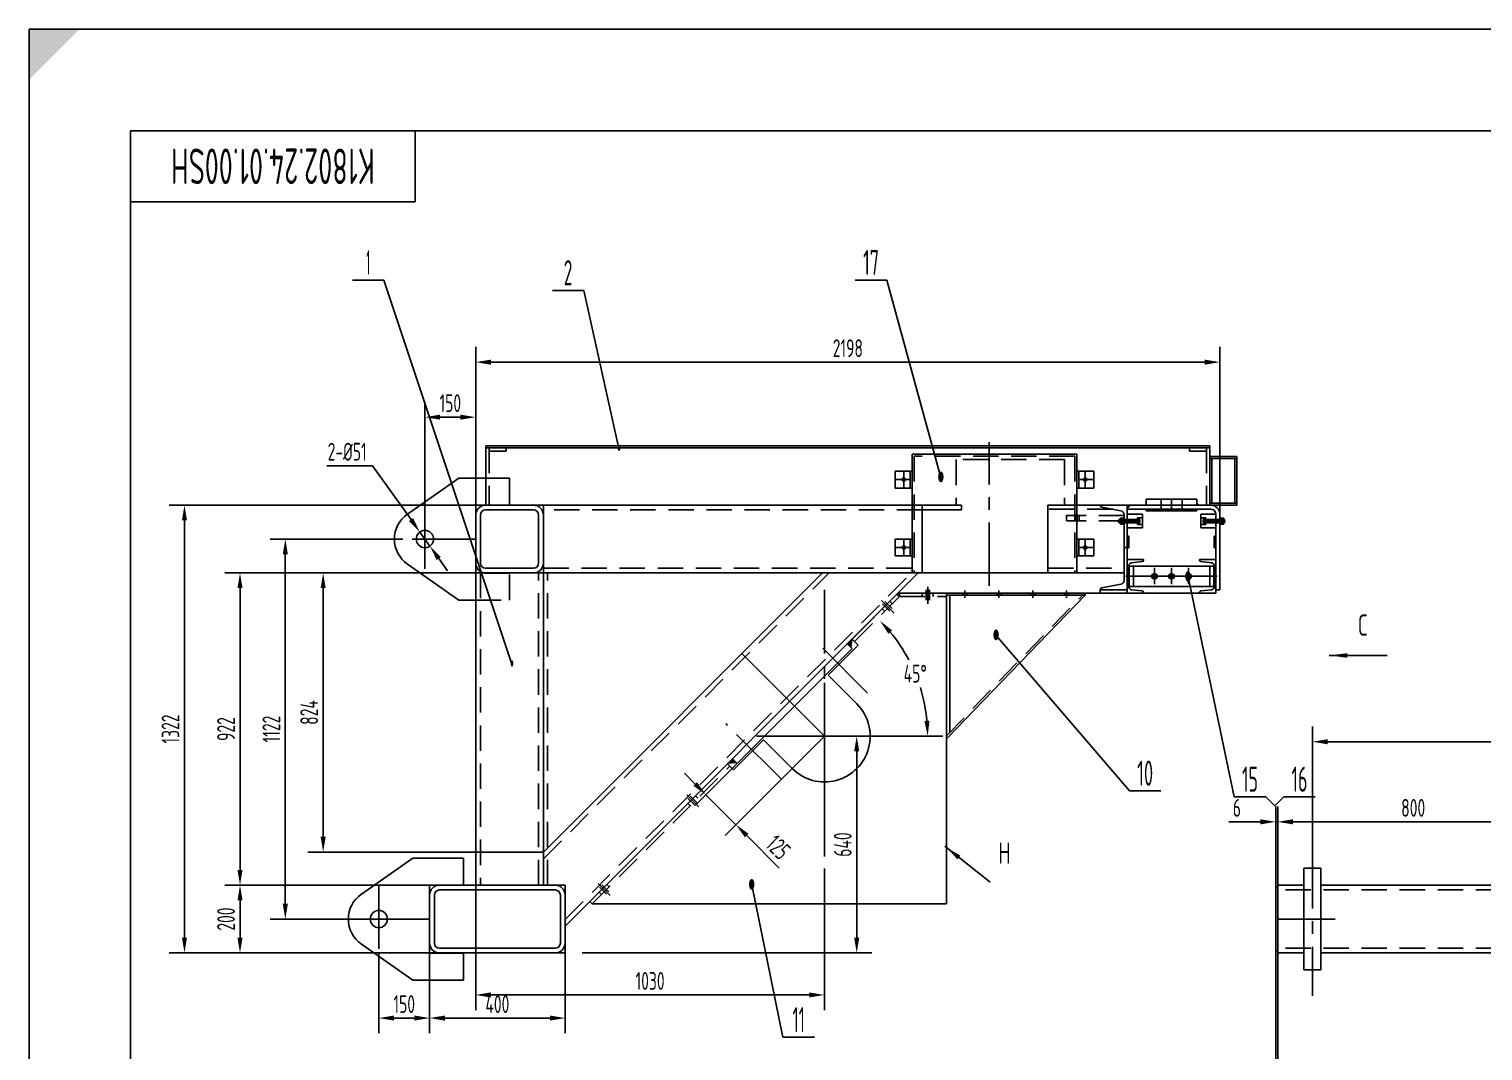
# Model space of a CAD drawing. Header units: millimetres. Extents: x 0 to 12615, y 0 to 8910.
# Drawn here: x 0 to 4293, y 5893 to 8910 of the extents above; entities that cross this region are included whole.
import ezdxf
from ezdxf.enums import TextEntityAlignment as Align

# ---------------------------------------------------------------- set-up
doc = ezdxf.new("R2010")
doc.units = ezdxf.units.MM
doc.header["$LTSCALE"] = 150
doc.linetypes.add('F', pattern=[0.75, 0.5, -0.25])
doc.linetypes.add('G', pattern=[2, 1.25, -0.25, 0.25, -0.25])
for name, color, linetype in [('01', 7, 'Continuous'), ('02', 1, 'Continuous'), ('04', 2, 'F'), ('05', 4, 'G'), ('08', 1, 'Continuous'), ('10', 1, 'Continuous'), ('11', 3, 'Continuous')]:
    doc.layers.add(name, color=color, linetype=linetype)
doc.styles.get("Standard").update_dxf_attribs({"font": 'isocp', "width": 0.707, "bigfont": 'intecad.shx'})
doc.dimstyles.new('INTE', dxfattribs={"dimscale": 15, "dimtxt": 3.5, "dimasz": 3, "dimexe": 3, "dimexo": 0, "dimgap": 1, "dimtad": 1, "dimdsep": 46, "dimtxsty": 'Standard', "dimcen": 0, "dimclrd": 1, "dimclre": 1, "dimclrt": 3, "dimaunit": 1, "dimadec": 0, "dimazin": 0, "dimtfac": 1, "dimtmove": 0, "dimatfit": 0, "dimfxl": 1, "dimarcsym": 0})
doc.dimstyles.new('INTE$2', dxfattribs={"dimscale": 15, "dimtxt": 3.5, "dimasz": 3, "dimexe": 3, "dimexo": 0, "dimgap": 1, "dimtad": 1, "dimtih": 1, "dimtoh": 1, "dimdsep": 46, "dimtxsty": 'Standard', "dimcen": 0, "dimclrd": 1, "dimclre": 1, "dimclrt": 3, "dimaunit": 1, "dimadec": 0, "dimazin": 0, "dimtfac": 1, "dimtmove": 0, "dimatfit": 0, "dimfxl": 1, "dimarcsym": 0})
doc.dimstyles.new('inte_cir_cir10', dxfattribs={"dimscale": 15, "dimtxt": 3.5, "dimasz": 3, "dimexe": 3, "dimexo": 0, "dimgap": 1, "dimtad": 1, "dimtoh": 1, "dimdsep": 46, "dimtxsty": 'Standard', "dimcen": 0, "dimclrd": 1, "dimclre": 1, "dimclrt": 3, "dimaunit": 1, "dimadec": 0, "dimazin": 0, "dimtfac": 1, "dimtmove": 0, "dimatfit": 0, "dimfxl": 1, "dimarcsym": 0})

# ---------------------------------------------------------------- blocks, each defined once
blk = doc.blocks.new('槽钢')
at = {"layer": '01', "color": 7, "linetype": 'Continuous'}
for p, q in [((0, 50), (0, -50)), ((0, 50), (48, 50)), ((0, 50), (48, 50)), ((48, 47.5), (48, 50)), ((5.3, 31.6), (5.3, -31.6)), ((0, -50), (48, -50)), ((48, -47.5), (48, -50))]:
    blk.add_line(p, q, dxfattribs=at)
at = {"layer": '01'}
for p, q in [((12.9, 40.1), (44.2, 43.3)), ((12.9, -40.1), (44.2, -43.3))]:
    blk.add_line(p, q, dxfattribs=at)
for centre, radius, start, end in [((43.8, 47.5), 4.2, 275.9762, 0), ((13.8, 31.6), 8.5, 95.9762, 180), ((13.8, -31.6), 8.5, 180, 264.0238), ((43.8, -47.5), 4.2, 0, 84.0238)]:
    blk.add_arc(centre, radius, start, end, dxfattribs=at)
at = {"layer": '05', "color": 4, "linetype": 'G'}
blk.add_line((-4, 0), (11.4, 0), dxfattribs=at)
blk = doc.blocks.new('*U85')
at = {"layer": '01'}
for p, q in [((0, 125), (80, 125)), ((0, 0), (0, 125)), ((9, 0), (9, 96.7)), ((18.8, 108.5), (75.1, 119.1)), ((0, 0), (0, -125)), ((9, 0), (9, -96.7)), ((0, -125), (80, -125)), ((18.8, -108.5), (75.1, -119.1))]:
    blk.add_line(p, q, dxfattribs=at)
for centre, radius, start, end in [((21, 96.7), 12, 100.7056, 180), ((74, 125), 6, 280.7056, 0), ((21, -96.7), 12, 180, 259.2944), ((74, -125), 6, 360, 79.2944)]:
    blk.add_arc(centre, radius, start, end, dxfattribs=at)
at = {"layer": '05'}
blk.add_line((-2.1, 0), (10.6, 0), dxfattribs=at)
blk = doc.blocks.new('*D89')
at = {"layer": '08', "color": 1, "lineweight": -2}
blk.add_line((2585.5, 6822.9), (2698.7, 6822.9), dxfattribs=at)
for start, end in [(27.9325, 39.6384), (5.3616, 17.2737)]:
    blk.add_arc((2172.6, 6822.9), 481.1, start, end, dxfattribs=at)
at = {"layer": '08', "color": 1}
for points in [[(2537.5, 7124.7), (2548.6, 7134.8), (2512.8, 7163)], [(2659, 6868.2), (2644.1, 6867.5), (2653.7, 6822.9)]]:
    blk.add_solid(points, dxfattribs=at)
at = {"layer": 'Defpoints', "color": 0}
for p in [(2639.9, 7290.2), (2637.3, 6947.4), (2015.9, 6822.9), (2585.5, 6822.9), (1647, 6297.3)]:
    blk.add_point(p, dxfattribs=at)
at = {"layer": '08', "color": 3, "insert": (2617, 7007), "char_height": 52.5, "attachment_point": 5}
blk.add_mtext('45°', dxfattribs=at)
blk = doc.blocks.new('*D90')
at = {"layer": '08', "color": 1, "lineweight": -2}
for p, q in [((2395.1, 6822.4), (2489.1, 6822.4)), ((2444.1, 6227.4), (2444.1, 6777.4)), ((1632.9, 6182.4), (2489.1, 6182.4))]:
    blk.add_line(p, q, dxfattribs=at)
at = {"layer": '08', "color": 1}
for points in [[(2436.6, 6777.4), (2451.6, 6777.4), (2444.1, 6822.4)], [(2436.6, 6227.4), (2451.6, 6227.4), (2444.1, 6182.4)]]:
    blk.add_solid(points, dxfattribs=at)
at = {"layer": 'Defpoints', "color": 0}
for p in [(2395.1, 6822.4), (2444.1, 6822.4), (1632.9, 6182.4)]:
    blk.add_point(p, dxfattribs=at)
at = {"layer": '08', "color": 3, "insert": (2402.8, 6502.4), "char_height": 52.5, "attachment_point": 5, "rotation": 90}
blk.add_mtext('640', dxfattribs=at)
blk = doc.blocks.new('*D152')
at = {"layer": '08', "color": 1, "lineweight": -2}
for p, q in [((1182.9, 6211.4), (1182.9, 5945.1)), ((1582.9, 6211.4), (1582.9, 5945.1)), ((1227.9, 5990.1), (1537.9, 5990.1))]:
    blk.add_line(p, q, dxfattribs=at)
at = {"layer": '08', "color": 1}
for points in [[(1227.9, 5997.6), (1227.9, 5982.6), (1182.9, 5990.1)], [(1537.9, 5997.6), (1537.9, 5982.6), (1582.9, 5990.1)]]:
    blk.add_solid(points, dxfattribs=at)
at = {"layer": 'Defpoints', "color": 0}
for p in [(1182.9, 6211.4), (1582.9, 6211.4), (1582.9, 5990.1)]:
    blk.add_point(p, dxfattribs=at)
at = {"layer": '08', "color": 3, "insert": (1382.9, 6031.3), "char_height": 52.5, "attachment_point": 5}
blk.add_mtext('400', dxfattribs=at)
blk = doc.blocks.new('*D153')
at = {"layer": '08', "color": 1, "lineweight": -2}
for p, q in [((1284.6, 6382.4), (577.9, 6382.4)), ((622.9, 6227.4), (622.9, 6337.4)), ((1284.6, 6182.4), (577.9, 6182.4))]:
    blk.add_line(p, q, dxfattribs=at)
at = {"layer": '08', "color": 1}
for points in [[(615.4, 6337.4), (630.4, 6337.4), (622.9, 6382.4)], [(615.4, 6227.4), (630.4, 6227.4), (622.9, 6182.4)]]:
    blk.add_solid(points, dxfattribs=at)
at = {"layer": 'Defpoints', "color": 0}
for p in [(622.9, 6382.4), (1284.6, 6382.4), (1284.6, 6182.4)]:
    blk.add_point(p, dxfattribs=at)
at = {"layer": '08', "color": 3, "insert": (581.6, 6282.4), "char_height": 52.5, "attachment_point": 5, "rotation": 90}
blk.add_mtext('200', dxfattribs=at)
blk = doc.blocks.new('*D154')
at = {"layer": '08', "color": 1, "lineweight": -2}
for p, q in [((1475.2, 7304.4), (577.9, 7304.4)), ((622.9, 7259.4), (622.9, 6427.4)), ((1475.2, 6382.4), (577.9, 6382.4))]:
    blk.add_line(p, q, dxfattribs=at)
at = {"layer": '08', "color": 1}
for points in [[(615.4, 7259.4), (630.4, 7259.4), (622.9, 7304.4)], [(615.4, 6427.4), (630.4, 6427.4), (622.9, 6382.4)]]:
    blk.add_solid(points, dxfattribs=at)
at = {"layer": 'Defpoints', "color": 0}
for p in [(1475.2, 7304.4), (622.9, 6382.4), (1475.2, 6382.4)]:
    blk.add_point(p, dxfattribs=at)
at = {"layer": '08', "color": 3, "insert": (581.6, 6843.4), "char_height": 52.5, "attachment_point": 5, "rotation": 90}
blk.add_mtext('922', dxfattribs=at)
blk = doc.blocks.new('*D155')
at = {"layer": '08', "color": 1, "lineweight": -2}
for p, q in [((1359.3, 7504.4), (413.9, 7504.4)), ((458.9, 6227.4), (458.9, 7459.4)), ((1284.6, 6182.4), (413.9, 6182.4))]:
    blk.add_line(p, q, dxfattribs=at)
at = {"layer": '08', "color": 1}
for points in [[(451.4, 7459.4), (466.4, 7459.4), (458.9, 7504.4)], [(451.4, 6227.4), (466.4, 6227.4), (458.9, 6182.4)]]:
    blk.add_solid(points, dxfattribs=at)
at = {"layer": 'Defpoints', "color": 0}
for p in [(458.9, 7504.4), (1359.3, 7504.4), (1284.6, 6182.4)]:
    blk.add_point(p, dxfattribs=at)
at = {"layer": '08', "color": 3, "insert": (417.6, 6843.4), "char_height": 52.5, "attachment_point": 5, "rotation": 90}
blk.add_mtext('1322', dxfattribs=at)
blk = doc.blocks.new('*D156')
at = {"layer": '08', "color": 1, "lineweight": -2}
for p, q in [((1318.9, 7444.8), (1318.9, 7971.6)), ((3516.9, 7444.8), (3516.9, 7971.6)), ((1363.9, 7926.6), (3471.9, 7926.6))]:
    blk.add_line(p, q, dxfattribs=at)
at = {"layer": '08', "color": 1}
for points in [[(1363.9, 7934.1), (1363.9, 7919.1), (1318.9, 7926.6)], [(3471.9, 7934.1), (3471.9, 7919.1), (3516.9, 7926.6)]]:
    blk.add_solid(points, dxfattribs=at)
at = {"layer": 'Defpoints', "color": 0}
for p in [(3516.9, 7926.6), (1318.9, 7444.8), (3516.9, 7444.8)]:
    blk.add_point(p, dxfattribs=at)
at = {"layer": '08', "color": 3, "insert": (2417.9, 7967.8), "char_height": 52.5, "attachment_point": 5}
blk.add_mtext('2198', dxfattribs=at)
blk = doc.blocks.new('*D168')
at = {"layer": '08', "color": 1, "lineweight": -2}
for p, q in [((3687.5, 6382.4), (3687.5, 6614.5)), ((4487.5, 6382.4), (4487.5, 6614.5)), ((4442.5, 6569.5), (3732.5, 6569.5))]:
    blk.add_line(p, q, dxfattribs=at)
at = {"layer": '08', "color": 1}
for points in [[(3732.5, 6577), (3732.5, 6562), (3687.5, 6569.5)], [(4442.5, 6577), (4442.5, 6562), (4487.5, 6569.5)]]:
    blk.add_solid(points, dxfattribs=at)
at = {"layer": 'Defpoints', "color": 0}
for p in [(3687.5, 6569.5), (3687.5, 6382.4), (4487.5, 6382.4)]:
    blk.add_point(p, dxfattribs=at)
at = {"layer": '08', "color": 3, "insert": (4087.5, 6610.8), "char_height": 52.5, "attachment_point": 5}
blk.add_mtext('800', dxfattribs=at)
blk = doc.blocks.new('*D130')
at = {"layer": '08', "color": 1, "lineweight": -2}
for p, q in [((1518.9, 7304.4), (823.5, 7304.4)), ((868.5, 7259.4), (868.5, 6525.3)), ((1518.9, 6480.3), (823.5, 6480.3))]:
    blk.add_line(p, q, dxfattribs=at)
at = {"layer": '08', "color": 1}
for points in [[(861, 7259.4), (876, 7259.4), (868.5, 7304.4)], [(861, 6525.3), (876, 6525.3), (868.5, 6480.3)]]:
    blk.add_solid(points, dxfattribs=at)
at = {"layer": 'Defpoints', "color": 0}
for p in [(1518.9, 7304.4), (868.5, 6480.3), (1518.9, 6480.3)]:
    blk.add_point(p, dxfattribs=at)
at = {"layer": '08', "color": 3, "insert": (827.2, 6892.3), "char_height": 52.5, "attachment_point": 5, "rotation": 90}
blk.add_mtext('824', dxfattribs=at)
blk = doc.blocks.new('*D135')
at = {"layer": '08', "color": 1, "lineweight": -2}
for p, q in [((3687.5, 6182.4), (3687.5, 5647)), ((9522.5, 6182.4), (9522.5, 5647)), ((3732.5, 5692), (9477.5, 5692))]:
    blk.add_line(p, q, dxfattribs=at)
at = {"layer": '08', "color": 1}
for points in [[(3732.5, 5699.5), (3732.5, 5684.5), (3687.5, 5692)], [(9477.5, 5699.5), (9477.5, 5684.5), (9522.5, 5692)]]:
    blk.add_solid(points, dxfattribs=at)
at = {"layer": 'Defpoints', "color": 0}
for p in [(3687.5, 6182.4), (9522.5, 6182.4), (9522.5, 5692)]:
    blk.add_point(p, dxfattribs=at)
at = {"layer": '08', "color": 3, "insert": (6825.2, 5733.2), "char_height": 52.5, "attachment_point": 5}
blk.add_mtext('5835', dxfattribs=at)
blk = doc.blocks.new('*D136')
at = {"layer": '08', "color": 1, "lineweight": -2}
for p, q in [((3681.5, 6377.6), (3681.5, 6614.5)), ((3687.5, 6382.4), (3687.5, 6614.5)), ((3636.5, 6569.5), (3542.6, 6569.5)), ((3687.5, 6569.5), (3681.5, 6569.5)), ((3732.5, 6569.5), (3777.5, 6569.5))]:
    blk.add_line(p, q, dxfattribs=at)
at = {"layer": '08', "color": 1}
for points in [[(3636.5, 6577), (3636.5, 6562), (3681.5, 6569.5)], [(3732.5, 6577), (3732.5, 6562), (3687.5, 6569.5)]]:
    blk.add_solid(points, dxfattribs=at)
at = {"layer": 'Defpoints', "color": 0}
for p in [(3681.5, 6569.5), (3681.5, 6377.6), (3687.5, 6382.4)]:
    blk.add_point(p, dxfattribs=at)
at = {"layer": '08', "color": 3, "insert": (3567, 6610.8), "char_height": 52.5, "attachment_point": 5}
blk.add_mtext('6', dxfattribs=at)
blk = doc.blocks.new('*D137')
at = {"layer": '08', "color": 1, "lineweight": -2}
for p, q in [((3681.5, 6187.6), (3681.5, 5513.8)), ((9528.5, 6187.6), (9528.5, 5513.8)), ((3726.5, 5558.8), (9483.5, 5558.8))]:
    blk.add_line(p, q, dxfattribs=at)
at = {"layer": '08', "color": 1}
for points in [[(3726.5, 5566.3), (3726.5, 5551.3), (3681.5, 5558.8)], [(9483.5, 5566.3), (9483.5, 5551.3), (9528.5, 5558.8)]]:
    blk.add_solid(points, dxfattribs=at)
at = {"layer": 'Defpoints', "color": 0}
for p in [(3681.5, 6187.6), (9528.5, 6187.6), (9528.5, 5558.8)]:
    blk.add_point(p, dxfattribs=at)
at = {"layer": '08', "color": 3, "insert": (6605, 5600.1), "char_height": 52.5, "attachment_point": 5}
blk.add_mtext('5847', dxfattribs=at)
blk = doc.blocks.new('*D142')
at = {"layer": '08', "color": 1, "lineweight": -2}
for p, q in [((1318.9, 6558.3), (1318.9, 6013.4)), ((2348.9, 6432), (2348.9, 6013.4)), ((1363.9, 6058.4), (2303.9, 6058.4))]:
    blk.add_line(p, q, dxfattribs=at)
at = {"layer": '08', "color": 1}
for points in [[(1363.9, 6065.9), (1363.9, 6050.9), (1318.9, 6058.4)], [(2303.9, 6065.9), (2303.9, 6050.9), (2348.9, 6058.4)]]:
    blk.add_solid(points, dxfattribs=at)
at = {"layer": 'Defpoints', "color": 0}
for p in [(1318.9, 6558.3), (2348.9, 6432), (2348.9, 6058.4)]:
    blk.add_point(p, dxfattribs=at)
at = {"layer": '08', "color": 3, "insert": (1833.9, 6099.7), "char_height": 52.5, "attachment_point": 5}
blk.add_mtext('1030', dxfattribs=at)
blk = doc.blocks.new('*D143')
at = {"layer": '08', "color": 1, "lineweight": -2}
for p, q in [((2260.5, 6910.7), (1967.2, 6617.5)), ((2348.9, 6822.4), (2055.6, 6529.1)), ((1967.2, 6681.1), (1935.4, 6712.9)), ((1999, 6649.3), (2087.4, 6560.9)), ((2119.2, 6529.1), (2215.4, 6433))]:
    blk.add_line(p, q, dxfattribs=at)
at = {"layer": '08', "color": 1}
for points in [[(1972.5, 6686.4), (1961.9, 6675.8), (1999, 6649.3)], [(2124.5, 6534.4), (2113.9, 6523.8), (2087.4, 6560.9)]]:
    blk.add_solid(points, dxfattribs=at)
at = {"layer": 'Defpoints', "color": 0}
for p in [(2260.5, 6910.7), (2348.9, 6822.4), (1999, 6649.3)]:
    blk.add_point(p, dxfattribs=at)
at = {"layer": '08', "color": 3, "insert": (2212.4, 6494.3), "char_height": 52.5, "attachment_point": 5, "rotation": 315}
blk.add_mtext('125', dxfattribs=at)
blk = doc.blocks.new('*D112')
at = {"layer": '08', "color": 1, "lineweight": -2}
for p, q in [((3790, 6432.4), (3790, 6850.9)), ((6605, 6472.6), (6605, 6850.9)), ((3835, 6805.9), (6560, 6805.9))]:
    blk.add_line(p, q, dxfattribs=at)
at = {"layer": '08', "color": 1}
for points in [[(3835, 6813.4), (3835, 6798.4), (3790, 6805.9)], [(6560, 6813.4), (6560, 6798.4), (6605, 6805.9)]]:
    blk.add_solid(points, dxfattribs=at)
at = {"layer": 'Defpoints', "color": 0}
for p in [(6605, 6805.9), (6605, 6472.6), (3790, 6432.4)]:
    blk.add_point(p, dxfattribs=at)
at = {"layer": '08', "color": 3, "insert": (5197.5, 6847.1), "char_height": 52.5, "attachment_point": 5}
blk.add_mtext('2815', dxfattribs=at)
blk = doc.blocks.new('*U26')
at = {"layer": '01'}
for p, q in [((-7.7, 2.6), (-7.7, 0)), ((0, 2.6), (-7.7, 2.6)), ((-7.7, 0), (0, 0)), ((0, 0), (-1.5, 2.6)), ((0, 2.6), (1.5, 0)), ((0, 2.6), (7.7, 2.6)), ((7.7, 0), (0, 0)), ((7.7, 2.6), (7.7, 0))]:
    blk.add_line(p, q, dxfattribs=at)
at = {"layer": '05'}
blk.add_line((0, 4.7), (0, -2.1), dxfattribs=at)
blk = doc.blocks.new('*U36')
at = {"layer": '01'}
for p, q in [((0, 8.8), (-8, 4.2)), ((-8, 4.2), (-8, 0)), ((-8, -4.2), (-8, 0)), ((8, 4.2), (0, 8.8)), ((8, 0), (8, 4.2)), ((8, 0), (8, -4.2)), ((0, -8.8), (-8, -4.2)), ((8, -4.2), (0, -8.8))]:
    blk.add_line(p, q, dxfattribs=at)
at = {"layer": '05'}
for p, q in [((-9.7, 0), (10.5, 0)), ((0, 10.4), (0, -10))]:
    blk.add_line(p, q, dxfattribs=at)
blk = doc.blocks.new('EREWR')
for p, q in [((22969.5, 15218.2), (22962.4, 15225.3)), ((22969.5, 15218.2), (22969.5, 15228.2)), ((23037.4, 15228.2), (23069.4, 15228.2)), ((22090.7, 14353.6), (22097.8, 14360.7))]:
    blk.add_line(p, q)
at = {"layer": '01'}
for p, q in [((22830, 15092.9), (22962.4, 15225.3)), ((22969.5, 15228.2), (23108.4, 15228.2)), ((22759, 14986.5), (22847.7, 15075.2)), ((22843.8, 14901.6), (22759, 14986.5)), ((22479.4, 14706.9), (22568.1, 14795.6)), ((22652.9, 14710.7), (22568.1, 14795.6)), ((22055.4, 14318.3), (22461.7, 14724.5)), ((22062.4, 14311.2), (22055.4, 14318.3)), ((22062.4, 14311.2), (23108.4, 14311.2))]:
    blk.add_line(p, q, dxfattribs=at)
at = {"layer": '01', "color": 7, "linetype": 'Continuous'}
for p, q in [((23108.4, 15228.2), (23108.4, 14311.2)), ((22847.7, 15075.2), (22830, 15092.9)), ((22479.4, 14706.9), (22461.7, 14724.5))]:
    blk.add_line(p, q, dxfattribs=at)
at = {"layer": '01'}
blk.add_arc((22748.4, 14806.2), 135, 225, 45, dxfattribs=at)
at = {"layer": '04', "color": 2, "linetype": 'F'}
for p, q in [((22837.1, 15085.8), (22969.5, 15218.2)), ((22948.8, 15197.5), (22941.7, 15204.6)), ((22969.5, 15218.2), (23108.4, 15218.2)), ((23037.4, 15218.2), (23037.4, 15228.2)), ((23069.4, 15218.2), (23069.4, 15228.2)), ((22926.1, 15174.9), (22919.1, 15182)), ((22062.4, 14311.2), (22468.8, 14717.5)), ((22351.6, 14600.4), (22344.6, 14607.5)), ((22374.3, 14623), (22367.2, 14630.1)), ((22090, 14338.8), (22082.9, 14345.8)), ((22112.6, 14361.4), (22105.6, 14368.5))]:
    blk.add_line(p, q, dxfattribs=at)
at = {"layer": '05', "color": 4, "linetype": 'G'}
for p, q in [((23053.4, 15197.3), (23053.4, 15246.9)), ((22917.1, 15206.5), (22954.4, 15169.2)), ((22948, 15182.7), (22926.8, 15203.9)), ((23048.4, 15208.2), (23048.4, 15238.2)), ((23058.4, 15208.2), (23058.4, 15238.2)), ((22941, 15175.6), (22919.8, 15196.8)), ((22341.7, 14632.9), (22377.1, 14597.6)), ((22366.5, 14601.1), (22345.3, 14622.3)), ((22373.5, 14608.2), (22352.3, 14629.4)), ((22080.1, 14371.3), (22115.5, 14335.9)), ((22104.8, 14339.5), (22083.6, 14360.7)), ((22111.9, 14346.5), (22090.7, 14367.7))]:
    blk.add_line(p, q, dxfattribs=at)
at = {"layer": '05'}
for p, q in [((22748.4, 14625.1), (22748.4, 14963.9)), ((22548.1, 14806.2), (22920.4, 14806.2))]:
    blk.add_line(p, q, dxfattribs=at)
blk = doc.blocks.new('SFSAF')
at = {"layer": '01'}
for p, q in [((18133.7, 14472.6), (18543.7, 14472.6)), ((18133.7, 14472.6), (18133.7, 14042.6)), ((18543.7, 14466.6), (18543.7, 14472.6)), ((18143.7, 14466.6), (18143.7, 14061.6))]:
    blk.add_line(p, q, dxfattribs=at)
at = {"layer": '01', "color": 7, "linetype": 'Continuous'}
for p in [(18133.7, 14466.6), (18133.7, 14042.6)]:
    blk.add_line(p, (18543.7, 14466.6), dxfattribs=at)
at = {"layer": '04', "color": 2, "linetype": 'F'}
for p, q in [((18133.7, 14051.2), (18539.4, 14470.7)), ((18182.7, 14472.6), (18182.7, 14466.6)), ((18194.7, 14472.6), (18194.7, 14466.6)), ((18282.7, 14472.6), (18282.7, 14466.6)), ((18294.7, 14472.6), (18294.7, 14466.6)), ((18382.7, 14472.6), (18382.7, 14466.6)), ((18394.7, 14472.6), (18394.7, 14466.6)), ((18482.7, 14472.6), (18482.7, 14466.6)), ((18494.7, 14472.6), (18494.7, 14466.6)), ((18539.4, 14470.7), (18543.7, 14466.6))]:
    blk.add_line(p, q, dxfattribs=at)
at = {"layer": '05', "color": 4, "linetype": 'G'}
for p, q in [((18188.7, 14481.1), (18188.7, 14459.3)), ((18288.7, 14481.1), (18288.7, 14459.3)), ((18388.7, 14481.1), (18388.7, 14459.3)), ((18488.7, 14481.1), (18488.7, 14459.3))]:
    blk.add_line(p, q, dxfattribs=at)
blk = doc.blocks.new('*D211')
at = {"layer": '08', "color": 1, "lineweight": -2}
for p, q in [((1168.9, 7504.4), (1168.9, 7809.2)), ((1318.9, 7504.4), (1318.9, 7809.2)), ((1213.9, 7764.2), (1273.9, 7764.2))]:
    blk.add_line(p, q, dxfattribs=at)
at = {"layer": '08', "color": 1}
for points in [[(1213.9, 7771.7), (1213.9, 7756.7), (1168.9, 7764.2)], [(1273.9, 7771.7), (1273.9, 7756.7), (1318.9, 7764.2)]]:
    blk.add_solid(points, dxfattribs=at)
at = {"layer": 'Defpoints', "color": 0}
for p in [(1318.9, 7764.2), (1168.9, 7504.4), (1318.9, 7504.4)]:
    blk.add_point(p, dxfattribs=at)
at = {"layer": '08', "color": 3, "insert": (1243.9, 7805.5), "char_height": 52.5, "attachment_point": 5}
blk.add_mtext('150', dxfattribs=at)
blk = doc.blocks.new('*D212')
at = {"layer": '08', "color": 1, "lineweight": -2}
for p, q in [((1014.2, 7620.9), (879.5, 7620.9)), ((1127.9, 7461.7), (1014.2, 7620.9)), ((1183.7, 7383.6), (1154, 7425.1)), ((1209.8, 7347), (1236, 7310.4))]:
    blk.add_line(p, q, dxfattribs=at)
at = {"layer": '08', "color": 1}
for points in [[(1134, 7466.1), (1121.8, 7457.4), (1154, 7425.1)], [(1215.9, 7351.3), (1203.7, 7342.6), (1183.7, 7383.6)]]:
    blk.add_solid(points, dxfattribs=at)
at = {"layer": 'Defpoints', "color": 0}
for p in [(1154, 7425.1), (1183.7, 7383.6)]:
    blk.add_point(p, dxfattribs=at)
at = {"layer": '08', "color": 3, "insert": (939.4, 7662.2), "char_height": 52.5, "attachment_point": 5}
blk.add_mtext('2-%%C51', dxfattribs=at)
blk = doc.blocks.new('*D213')
at = {"layer": '08', "color": 1, "lineweight": -2}
for p, q in [((1103.5, 7404.4), (711.7, 7404.4)), ((756.7, 6327.4), (756.7, 7359.4)), ((1103.5, 6282.4), (711.7, 6282.4))]:
    blk.add_line(p, q, dxfattribs=at)
at = {"layer": '08', "color": 1}
for points in [[(749.2, 7359.4), (764.2, 7359.4), (756.7, 7404.4)], [(749.2, 6327.4), (764.2, 6327.4), (756.7, 6282.4)]]:
    blk.add_solid(points, dxfattribs=at)
at = {"layer": 'Defpoints', "color": 0}
for p in [(756.7, 7404.4), (1103.5, 7404.4), (1103.5, 6282.4)]:
    blk.add_point(p, dxfattribs=at)
at = {"layer": '08', "color": 3, "insert": (715.5, 6843.4), "char_height": 52.5, "attachment_point": 5, "rotation": 90}
blk.add_mtext('1122', dxfattribs=at)
blk = doc.blocks.new('*D214')
at = {"layer": '08', "color": 1, "lineweight": -2}
for p, q in [((1032.9, 6182.4), (1032.9, 5945.1)), ((1182.9, 6182.4), (1182.9, 5945.1)), ((1077.9, 5990.1), (1137.9, 5990.1))]:
    blk.add_line(p, q, dxfattribs=at)
at = {"layer": '08', "color": 1}
for points in [[(1077.9, 5997.6), (1077.9, 5982.6), (1032.9, 5990.1)], [(1137.9, 5997.6), (1137.9, 5982.6), (1182.9, 5990.1)]]:
    blk.add_solid(points, dxfattribs=at)
at = {"layer": 'Defpoints', "color": 0}
for p in [(1032.9, 6182.4), (1182.9, 6182.4), (1182.9, 5990.1)]:
    blk.add_point(p, dxfattribs=at)
at = {"layer": '08', "color": 3, "insert": (1107.9, 6031.3), "char_height": 52.5, "attachment_point": 5}
blk.add_mtext('150', dxfattribs=at)
blk = doc.blocks.new('*U226', base_point=(251.96, 168.31))
at = {"layer": '01'}
for p, q in [((251.96, 168.31), (251.96, 182.31)), ((195.96, 168.31), (251.96, 168.31))]:
    blk.add_line(p, q, dxfattribs=at)
blk = doc.blocks.new('*U227')
at = {"layer": '01'}
for points in [[(821, 574), (20, 574)], [(20, 574), (20, 20)]]:
    blk.add_lwpolyline(points, dxfattribs=at)
blk.add_solid([(10, 594), (0, 594), (0, 584)], dxfattribs=at)
at = {"layer": '02'}
for points in [[(841, 594), (0, 594)], [(0, 594), (0, 0)]]:
    blk.add_lwpolyline(points, dxfattribs=at)

msp = doc.modelspace()

# ---------------------------------------------------------------- hatches: boundary and pattern name
at = {"layer": '01', "linetype": 'Continuous'}
for points in [[(2416.363, 7094.914), (2427.193, 7084.084), (2429.435, 7107.987)], [(2063.879, 6742.431), (2076.951, 6755.503), (2087.781, 6744.673)]]:
    msp.add_hatch(color=7, dxfattribs=at).paths.add_polyline_path(points)
at = {"layer": '10'}
for points in [[(3252.868, 7504.358), (3242.868, 7504.358), (3242.868, 7494.358)], [(3292.965, 7504.358), (3298.868, 7504.358), (3298.868, 7510.189)], [(3448.868, 7510.189), (3454.771, 7504.358), (3448.868, 7504.358)]]:
    msp.add_hatch(color=256, dxfattribs=at).paths.add_polyline_path(points)

# ---------------------------------------------------------------- linework, layer by layer
at = {"layer": '01', "color": 7, "linetype": 'Continuous'}
for p, q in [((3486.868, 7679.858), (1348.868, 7679.858)), ((1348.868, 7679.858), (1348.868, 7503.858)), ((3486.868, 7673.858), (1348.868, 7673.858)), ((3093.868, 7654.858), (2607.87, 7654.858)), ((3093.868, 7654.858), (3093.868, 7304.358)), ((3486.868, 7673.858), (3486.868, 7503.858)), ((3566.868, 7648.358), (3486.868, 7648.358)), ((3566.868, 7642.358), (3486.868, 7642.358)), ((3492.868, 7642.358), (3492.868, 7510.358)), ((3560.868, 7642.358), (3560.868, 7510.358)), ((3566.868, 7648.358), (3566.868, 7504.358)), ((1268.868, 7584.358), (1117.21, 7478.057)), ((3342.868, 7522.358), (3298.868, 7522.358)), ((3298.868, 7504.358), (3298.868, 7522.358)), ((3448.868, 7522.358), (3404.868, 7522.358)), ((3448.868, 7504.358), (3448.868, 7522.358)), ((1489.868, 7504.358), (1347.868, 7504.358)), ((1489.868, 7490.358), (1347.868, 7490.358)), ((3373.868, 7504.358), (3242.868, 7504.358)), ((3242.868, 7504.358), (3242.868, 7492.358)), ((3242.868, 7504.358), (3242.868, 7244.358)), ((3373.868, 7504.358), (3242.868, 7504.358)), ((3373.868, 7492.358), (3242.868, 7492.358)), ((3373.868, 7492.358), (3242.868, 7492.358)), ((3298.868, 7487.358), (3298.868, 7492.358)), ((3489.868, 7504.358), (3373.868, 7504.358)), ((3489.868, 7492.358), (3373.868, 7492.358)), ((3448.868, 7487.358), (3448.868, 7492.358)), ((3480.868, 7504.358), (3566.868, 7504.358)), ((3566.868, 7510.358), (3486.868, 7510.358)), ((3566.868, 7504.358), (3486.868, 7504.358)), ((3504.868, 7477.358), (3504.868, 7254.358)), ((3516.868, 7477.358), (3516.868, 7254.358)), ((3521.564, 7457.358), (3514.772, 7457.358)), ((3516.868, 7465.058), (3516.868, 7457.358)), ((3519.468, 7465.058), (3516.868, 7465.058)), ((3516.868, 7457.358), (3519.468, 7458.859)), ((3516.868, 7449.658), (3516.868, 7457.358)), ((3519.468, 7457.358), (3516.868, 7455.857)), ((3519.468, 7449.658), (3516.868, 7449.658)), ((3528.919, 7457.358), (3518.416, 7457.358)), ((3519.468, 7466.243), (3519.468, 7457.358)), ((3527.868, 7466.243), (3519.468, 7466.243)), ((3519.468, 7457.358), (3519.468, 7465.058)), ((3527.868, 7462.358), (3519.468, 7462.358)), ((3519.468, 7448.473), (3519.468, 7457.358)), ((3519.468, 7457.358), (3519.468, 7449.658)), ((3527.868, 7452.358), (3519.468, 7452.358)), ((3527.868, 7448.473), (3519.468, 7448.473)), ((3527.868, 7457.358), (3527.868, 7466.243)), ((3527.868, 7457.358), (3527.868, 7448.473)), ((3529.868, 7462.358), (3529.868, 7457.358)), ((3529.868, 7452.358), (3529.868, 7457.358)), ((3247.868, 7413.358), (3247.868, 7378.358)), ((3499.868, 7413.358), (3499.868, 7378.358)), ((1268.868, 7224.358), (1117.21, 7330.66)), ((1489.868, 7304.358), (1347.868, 7304.358)), ((1489.868, 7304.358), (1347.868, 7304.358)), ((3249.168, 7324.358), (3498.568, 7324.358)), ((3249.168, 7264.358), (3498.568, 7264.358)), ((3504.868, 7254.358), (3516.868, 7254.358)), ((2430.505, 7080.772), (2416.363, 7094.914)), ((2427.193, 7084.084), (2429.435, 7107.987)), ((2087.781, 6744.673), (2063.879, 6742.431)), ((2091.094, 6741.361), (2076.951, 6755.503)), ((1132.868, 6462.362), (981.21, 6356.061)), ((3814.965, 6432.362), (3764.965, 6432.362)), ((1582.868, 6382.362), (1211.868, 6382.362)), ((1553.868, 6368.362), (1211.868, 6368.362)), ((3764.965, 6382.362), (3687.465, 6382.362)), ((9394.965, 6382.362), (3814.965, 6382.362)), ((1132.868, 6102.362), (981.21, 6208.663)), ((3687.465, 6187.618), (3681.465, 6187.618)), ((1553.868, 6182.362), (1211.868, 6182.362)), ((1553.868, 6182.362), (1211.868, 6182.362)), ((3764.965, 6182.362), (3687.465, 6182.362)), ((3764.965, 6182.362), (3687.465, 6182.362)), ((9394.965, 6182.362), (3814.965, 6182.362)), ((9394.965, 6182.362), (3814.965, 6182.362)), ((3814.965, 6132.362), (3764.965, 6132.362))]:
    msp.add_line(p, q, dxfattribs=at)
at = {"layer": '01'}
for p, q in [((2607.87, 7654.858), (2607.87, 7304.358)), ((3486.868, 7673.858), (3486.868, 7679.858)), ((2607.87, 7604.858), (2557.87, 7604.858)), ((2557.87, 7604.858), (2557.87, 7554.858)), ((2601.87, 7554.858), (2601.87, 7604.858)), ((2607.87, 7554.858), (2607.87, 7604.858)), ((3093.868, 7604.858), (3143.868, 7604.858)), ((3093.868, 7554.858), (3093.868, 7604.858)), ((3099.868, 7554.858), (3099.868, 7604.858)), ((3143.868, 7604.858), (3143.868, 7554.858)), ((1268.868, 7584.358), (1418.868, 7584.358)), ((1418.868, 7584.358), (1418.868, 7504.858)), ((2557.87, 7554.858), (2607.87, 7554.858)), ((3143.868, 7554.858), (3093.868, 7554.858)), ((1418.868, 7504.858), (1318.868, 7504.858)), ((1318.868, 7504.858), (1318.868, 7303.858)), ((1318.868, 7475.358), (1318.868, 7333.358)), ((1332.868, 7475.358), (1332.868, 7333.358)), ((1518.868, 7504.358), (1489.868, 7504.358)), ((1504.868, 7475.358), (1504.868, 7333.358)), ((1518.868, 7504.358), (1518.868, 7333.358)), ((1518.868, 7504.358), (1532.868, 7504.358)), ((1518.868, 7504.358), (1518.868, 6382.362)), ((1518.868, 7504.358), (2753.87, 7504.358)), ((1518.868, 7475.358), (1518.868, 7474.358)), ((2637.87, 7504.358), (2637.87, 7304.358)), ((2637.87, 7490.358), (2753.87, 7490.358)), ((2753.87, 7504.358), (2753.87, 7490.358)), ((3008.869, 7504.358), (3242.868, 7504.358)), ((3008.869, 7304.358), (3008.869, 7504.358)), ((3252.868, 7504.358), (3242.868, 7494.358)), ((3242.868, 7492.358), (3242.868, 7494.358)), ((3298.868, 7487.358), (3345.791, 7487.358)), ((3448.868, 7487.358), (3401.944, 7487.358)), ((3454.771, 7504.358), (3448.868, 7510.189)), ((2607.87, 7404.358), (2557.87, 7404.358)), ((2557.87, 7404.358), (2557.87, 7354.358)), ((2601.87, 7354.358), (2601.87, 7404.358)), ((2607.87, 7354.358), (2607.87, 7404.358)), ((3093.868, 7404.358), (3143.868, 7404.358)), ((3093.868, 7354.358), (3093.868, 7404.358)), ((3099.868, 7354.358), (3099.868, 7404.358)), ((3143.868, 7404.358), (3143.868, 7354.358)), ((3247.868, 7413.358), (3242.868, 7413.358)), ((3499.868, 7413.358), (3504.868, 7413.358)), ((2557.87, 7354.358), (2607.87, 7354.358)), ((3143.868, 7354.358), (3093.868, 7354.358)), ((3247.868, 7378.358), (3242.868, 7378.358)), ((3499.868, 7378.358), (3504.868, 7378.358)), ((1318.868, 7304.358), (1518.868, 7304.358)), ((1318.868, 7304.358), (1318.868, 6382.362)), ((1347.868, 7318.358), (1489.868, 7318.358)), ((1347.868, 7304.358), (1489.868, 7304.358)), ((1347.868, 7304.358), (1489.868, 7304.358)), ((1347.868, 7304.358), (1489.868, 7304.358)), ((1518.868, 6382.362), (1518.868, 7304.358)), ((1518.868, 7304.358), (3233.868, 7304.358)), ((1518.868, 6480.262), (2342.964, 7304.358)), ((1582.868, 6261.419), (2625.807, 7304.358)), ((1268.868, 7224.358), (1318.868, 7224.358)), ((2565.807, 7244.358), (3504.868, 7244.358)), ((3162.868, 7254.358), (3162.868, 7244.358)), ((3242.868, 7244.358), (3504.868, 7244.358)), ((2091.094, 6741.361), (2430.505, 7080.772)), ((2348.868, 6822.358), (2104.916, 7066.31)), ((1132.868, 6462.362), (1282.868, 6462.362)), ((1282.868, 6462.362), (1282.868, 6382.862)), ((3764.965, 6432.362), (3764.965, 6132.362)), ((3814.965, 6432.362), (3814.965, 6132.362)), ((1282.868, 6382.862), (1182.868, 6382.862)), ((1182.868, 6382.862), (1182.868, 6181.862)), ((1582.868, 6382.362), (1582.868, 6182.362)), ((3687.465, 6377.618), (3681.465, 6377.618)), ((3681.465, 6377.618), (3681.465, 6187.618)), ((3687.465, 6182.362), (3687.465, 6382.362)), ((1182.868, 6353.362), (1182.868, 6211.362)), ((1196.868, 6353.362), (1196.868, 6211.362)), ((1568.868, 6353.362), (1568.868, 6211.362)), ((1211.868, 6196.362), (1553.868, 6196.362)), ((1282.868, 6181.862), (1182.868, 6181.862)), ((1211.868, 6182.362), (1553.868, 6182.362)), ((1211.868, 6182.362), (1553.868, 6182.362)), ((1211.868, 6182.362), (1582.868, 6182.362)), ((1282.868, 6102.362), (1282.868, 6181.862)), ((1132.868, 6102.362), (1282.868, 6102.362))]:
    msp.add_line(p, q, dxfattribs=at)
for centre in [(2582.87, 7579.858), (3118.868, 7579.858), (2582.87, 7379.358), (3118.868, 7379.358)]:
    msp.add_circle(centre, 5, dxfattribs=at)
at = {"layer": '01', "color": 7, "linetype": 'Continuous'}
for centre in [(1168.868, 7404.358), (1032.868, 6282.362)]:
    msp.add_circle(centre, 25.5, dxfattribs=at)
for centre, radius, start, end in [((1168.868, 7404.358), 90, 125.027761, 234.972239), ((3489.868, 7477.358), 27, 0, 90), ((3489.868, 7477.358), 15, 0, 90), ((1032.868, 6282.362), 90, 125.027761, 234.972239)]:
    msp.add_arc(centre, radius, start, end, dxfattribs=at)
at = {"layer": '01'}
for centre, radius, start, end in [((1347.868, 7475.358), 29, 90, 180), ((1347.868, 7475.358), 15, 90, 180), ((1489.868, 7475.358), 29, 0, 90), ((1489.868, 7475.358), 15, 0, 90), ((1347.868, 7333.358), 29, 180, 270), ((1347.868, 7333.358), 15, 180, 270), ((1489.868, 7333.358), 15, 270, 0), ((1489.868, 7333.358), 29, 270, 0), ((1211.868, 6353.362), 29, 90, 180), ((1211.868, 6353.362), 15, 90, 180), ((1553.868, 6353.362), 29, 0, 90), ((1553.868, 6353.362), 15, 0, 90), ((1211.868, 6211.362), 29, 180, 270), ((1211.868, 6211.362), 15, 180, 270), ((1553.868, 6211.362), 15, 270, 0), ((1553.868, 6211.362), 29, 270, 0)]:
    msp.add_arc(centre, radius, start, end, dxfattribs=at)
at = {"layer": '02'}
for p, q in [((1047.698, 8168.81), (954.698, 8168.81)), ((1426.037, 7035.223), (1047.698, 8168.81)), ((2533.016, 8168.81), (2440.016, 8168.81)), ((2692.595, 7586.211), (2533.016, 8168.81)), ((1638.241, 8138.678), (1545.241, 8138.678)), ((1742.043, 7672.037), (1638.241, 8138.678)), ((3422.698, 7292.435), (3559.043, 6643.162)), ((2855.759, 7119.934), (3249.411, 6660.975)), ((4010.406, 7060.6), (3839.406, 7060.6)), ((3249.411, 6660.975), (3342.411, 6660.975)), ((3652.043, 6643.162), (3559.043, 6643.162)), ((3678.559, 6616.645), (3652.043, 6643.162)), ((3705.076, 6643.162), (3678.559, 6616.645)), ((3798.076, 6643.162), (3705.076, 6643.162)), ((2837.91, 6391.491), (2703.872, 6497.673)), ((2133.993, 6383.239), (2226.262, 5933.262)), ((2226.262, 5933.262), (2319.262, 5933.262))]:
    msp.add_line(p, q, dxfattribs=at)
for points in [[(3893.406, 7060.6, 13.5, 0, 0), (3839.406, 7060.6, 0, 0, 0)], [(2746.2, 6464.141, 13.5, 0, 0), (2703.872, 6497.673, 0, 0, 0)]]:
    msp.add_lwpolyline(points, format="xyseb", dxfattribs=at)
at = {"layer": '04', "color": 2, "linetype": 'F'}
for p, q in [((1358.868, 7673.858), (1358.868, 7503.858)), ((1358.868, 7663.858), (1408.868, 7663.858)), ((1408.868, 7673.858), (1408.868, 7663.858)), ((2613.87, 7648.858), (2613.87, 7304.358)), ((3087.868, 7648.858), (2613.87, 7648.858)), ((3087.868, 7648.858), (3087.868, 7304.358)), ((3426.868, 7673.858), (3426.868, 7663.858)), ((3476.868, 7663.858), (3426.868, 7663.858)), ((3476.868, 7673.858), (3476.868, 7503.858)), ((2737.868, 7638.858), (2737.868, 7504.358)), ((3057.868, 7638.858), (2737.868, 7638.858)), ((3057.868, 7638.858), (3057.868, 7504.358)), ((3342.868, 7518.257), (3342.868, 7522.358)), ((3342.868, 7522.358), (3404.868, 7522.358)), ((3342.868, 7518.357), (3342.868, 7504.357)), ((3373.868, 7504.357), (3373.868, 7522.357)), ((3404.868, 7518.257), (3404.868, 7522.358)), ((3404.868, 7518.357), (3404.868, 7504.357)), ((2637.87, 7490.358), (1518.868, 7490.358)), ((3200.043, 7492.358), (3008.869, 7492.358)), ((3233.868, 7474.358), (3063.868, 7474.358)), ((3063.868, 7458.358), (3063.868, 7474.358)), ((3088.868, 7458.358), (3088.868, 7474.358)), ((3088.868, 7474.358), (3100.868, 7474.358)), ((3100.868, 7458.358), (3100.868, 7474.358)), ((3242.868, 7477.358), (3287.868, 7477.358)), ((3287.868, 7477.358), (3287.868, 7437.358)), ((3342.868, 7492.357), (3342.868, 7504.357)), ((3342.868, 7492.357), (3345.791, 7492.357)), ((3345.791, 7487.358), (3345.791, 7492.357)), ((3345.791, 7492.357), (3401.944, 7492.357)), ((3401.944, 7487.358), (3345.791, 7487.358)), ((3373.868, 7508.09), (3373.868, 7495.102)), ((3373.868, 7504.357), (3373.868, 7486.357)), ((3391.368, 7492.357), (3404.868, 7492.357)), ((3401.944, 7487.358), (3401.944, 7492.357)), ((3404.868, 7492.357), (3404.868, 7504.357)), ((3459.868, 7477.358), (3459.868, 7437.358)), ((3504.868, 7477.358), (3459.868, 7477.358)), ((3233.868, 7458.358), (3063.868, 7458.358)), ((3282.333, 7457.358), (3214.319, 7457.358)), ((3272.868, 7462.358), (3217.868, 7462.358)), ((3217.868, 7462.358), (3217.868, 7457.358)), ((3217.868, 7461.358), (3243.868, 7461.358)), ((3217.868, 7452.358), (3217.868, 7457.358)), ((3217.868, 7453.358), (3243.868, 7453.358)), ((3272.868, 7452.358), (3217.868, 7452.358)), ((3221.816, 7457.358), (3232.319, 7457.358)), ((3222.868, 7457.358), (3222.868, 7466.243)), ((3222.868, 7466.243), (3231.268, 7466.243)), ((3222.868, 7462.358), (3231.268, 7462.358)), ((3222.868, 7457.358), (3222.868, 7448.473)), ((3222.868, 7452.358), (3231.268, 7452.358)), ((3222.868, 7448.473), (3231.268, 7448.473)), ((3231.268, 7466.243), (3231.268, 7457.358)), ((3231.268, 7448.473), (3231.268, 7457.358)), ((3242.868, 7437.358), (3287.868, 7437.358)), ((3243.868, 7462.358), (3243.868, 7457.358)), ((3243.868, 7452.358), (3243.868, 7457.358)), ((3287.868, 7467.358), (3272.868, 7467.358)), ((3272.868, 7467.358), (3272.868, 7447.358)), ((3272.868, 7466.243), (3272.868, 7457.358)), ((3279.268, 7466.243), (3272.868, 7466.243)), ((3272.868, 7462.358), (3279.268, 7462.358)), ((3272.868, 7448.473), (3272.868, 7457.358)), ((3272.868, 7452.358), (3279.268, 7452.358)), ((3279.268, 7448.473), (3272.868, 7448.473)), ((3272.868, 7447.358), (3287.868, 7447.358)), ((3279.268, 7457.358), (3279.268, 7466.243)), ((3279.268, 7457.358), (3279.268, 7448.473)), ((3474.868, 7467.358), (3459.868, 7467.358)), ((3459.868, 7467.358), (3474.868, 7467.358)), ((3474.868, 7447.358), (3459.868, 7447.358)), ((3504.868, 7437.358), (3459.868, 7437.358)), ((3465.403, 7457.358), (3533.417, 7457.358)), ((3468.468, 7466.243), (3474.868, 7466.243)), ((3468.468, 7457.358), (3468.468, 7466.243)), ((3474.868, 7462.358), (3468.468, 7462.358)), ((3468.468, 7457.358), (3468.468, 7448.473)), ((3474.868, 7452.358), (3468.468, 7452.358)), ((3468.468, 7448.473), (3474.868, 7448.473)), ((3474.868, 7467.358), (3474.868, 7447.358)), ((3474.868, 7466.243), (3474.868, 7457.358)), ((3474.868, 7462.358), (3529.868, 7462.358)), ((3474.868, 7448.473), (3474.868, 7457.358)), ((3474.868, 7452.358), (3529.868, 7452.358)), ((3503.868, 7462.358), (3503.868, 7457.358)), ((3529.868, 7461.358), (3503.868, 7461.358)), ((3503.868, 7452.358), (3503.868, 7457.358)), ((3529.868, 7453.358), (3503.868, 7453.358)), ((1418.868, 7303.858), (1318.868, 7303.858)), ((1332.868, 7304.358), (1332.868, 6382.362)), ((1418.868, 7224.358), (1418.868, 7303.858)), ((1504.868, 6382.362), (1504.868, 7304.358)), ((1518.868, 7318.358), (2637.87, 7318.358)), ((1518.868, 6460.463), (2362.763, 7304.358)), ((1530.868, 6382.362), (1530.868, 7304.358)), ((1582.868, 6281.218), (2606.008, 7304.358)), ((3008.869, 7318.358), (3233.868, 7318.358)), ((3248.168, 7325.967), (3248.168, 7262.75)), ((3249.168, 7324.358), (3249.168, 7264.358)), ((3261.168, 7324.358), (3261.168, 7264.358)), ((3323.868, 7270.991), (3323.868, 7319.628)), ((3486.568, 7324.358), (3486.568, 7264.358)), ((3498.568, 7324.358), (3498.568, 7264.358)), ((3499.568, 7325.967), (3499.568, 7262.75)), ((1318.868, 7224.358), (1418.868, 7224.358)), ((9522.465, 6368.362), (3687.465, 6368.362)), ((9522.465, 6196.362), (3687.465, 6196.362))]:
    msp.add_line(p, q, dxfattribs=at)
for centre in [(3323.868, 7294.358), (3373.868, 7294.358), (3423.868, 7294.358)]:
    msp.add_circle(centre, 6, dxfattribs=at)
at = {"layer": '05', "color": 4, "linetype": 'G'}
for p, q in [((2835.479, 7265.918), (2835.479, 7690.346)), ((2582.87, 7604.858), (2582.87, 7554.858)), ((3118.868, 7604.858), (3118.868, 7554.858)), ((2557.87, 7579.858), (2601.87, 7579.858)), ((3143.868, 7579.858), (3099.868, 7579.858)), ((1168.868, 7504.358), (1168.868, 7304.358)), ((3094.868, 7476.904), (3094.868, 7453.828)), ((1318.868, 7404.358), (1066.098, 7404.358)), ((2582.87, 7404.358), (2582.87, 7354.358)), ((3118.868, 7404.358), (3118.868, 7354.358)), ((2557.87, 7379.358), (2601.87, 7379.358)), ((3143.868, 7379.358), (3099.868, 7379.358)), ((3373.868, 7270.991), (3373.868, 7319.628)), ((3423.868, 7270.991), (3423.868, 7319.628)), ((3249.168, 7294.358), (3498.568, 7294.358)), ((3505.743, 7294.358), (3490.424, 7294.358)), ((2348.868, 7254.358), (2348.868, 6432.042)), ((2348.868, 7254.358), (2348.868, 6432.042)), ((2476.147, 6949.638), (2329.836, 7095.949)), ((2221.588, 6695.079), (2057.234, 6859.434)), ((2196.886, 6822.358), (2706.3, 6822.358)), ((3789.965, 6500.84), (3789.965, 6055.69)), ((1032.868, 6382.362), (1032.868, 6182.362)), ((1182.868, 6282.362), (930.098, 6282.362)), ((3857.432, 6282.362), (3688.761, 6282.362))]:
    msp.add_line(p, q, dxfattribs=at)
at = {"layer": '05'}
for p, q in [((3259.406, 7294.358), (3277.393, 7294.358)), ((3259.406, 7294.358), (3277.393, 7294.358)), ((3272.984, 7294.358), (3363.516, 7294.358)), ((3272.984, 7294.358), (3363.516, 7294.358)), ((3273.406, 7294.358), (3291.393, 7294.358)), ((3273.406, 7294.358), (3291.393, 7294.358)), ((3469.752, 7294.358), (3379.219, 7294.358)), ((3469.752, 7294.358), (3379.219, 7294.358)), ((3469.752, 7294.358), (3379.219, 7294.358)), ((3469.752, 7294.358), (3379.219, 7294.358)), ((3474.752, 7294.358), (3384.219, 7294.358)), ((3474.752, 7294.358), (3384.219, 7294.358))]:
    msp.add_line(p, q, dxfattribs=at)

# ---------------------------------------------------------------- block references
at = {"layer": '01', "rotation": 180}
msp.add_blockref('*U85', (3242.868, 7379.358), dxfattribs=at)
at = {"layer": '01'}
for name, p in [('槽钢', (3242.868, 7294.358)), ('*U36', (3323.868, 7294.358)), ('*U36', (3373.868, 7294.358)), ('*U36', (3423.868, 7294.358)), ('EREWR', (-20399.521, -7983.821)), ('SFSAF', (-15424.858, -7228.203))]:
    msp.add_blockref(name, p, dxfattribs=at)
at = {"layer": '01', "xscale": -1}
msp.add_blockref('槽钢', (3504.868, 7294.358), dxfattribs=at)
at = {"layer": '04', "xscale": 15, "yscale": 15, "zscale": 15}
for name, p in [('*U227', (0, 0)), ('*U226', (1140, 8400))]:
    msp.add_blockref(name, p, dxfattribs=at)
at = {"layer": '04', "color": 2, "linetype": 'F', "rotation": 270}
msp.add_blockref('*U26', (3231.268, 7457.358), dxfattribs=at)

# ---------------------------------------------------------------- texts
at = {"layer": '02', "width": 0.605172}
for height, p, p2 in [(15, (1737.543, 7664.537), (1746.543, 7664.537)), (30, (2683.595, 7571.211), (2701.595, 7571.211)), (30, (3413.698, 7277.435), (3431.698, 7277.435)), (30, (2846.759, 7104.934), (2864.759, 7104.934)), (15, (1421.537, 7027.723), (1430.537, 7027.723)), (30, (2124.993, 6368.239), (2142.993, 6368.239))]:
    msp.add_text('●', height=height, dxfattribs=at).set_placement(p, p2, align=Align.FIT)
at = {"layer": '11', "width": 0.581511}
msp.add_text('K1802.24.01.00SH', height=105, rotation=180, dxfattribs=at).set_placement((1020.867, 8557.5), (419.133, 8557.5), align=Align.FIT)
at = {"layer": '11'}
for s, height, width, p, p2 in [('1', 74.246, 0.404, (995.948, 8183.81), (1006.447, 8183.81)), ('17', 74.2462, 0.606, (2462.894, 8183.81), (2510.137, 8183.81)), ('2', 74.246, 0.562593, (1578.999, 8153.678), (1604.482, 8153.678)), ('10', 74.2462, 0.606076, (3272.269, 6675.975), (3319.553, 6675.975)), ('15', 74.2462, 0.583001, (3581.921, 6658.162), (3629.164, 6658.162)), ('16', 74.2462, 0.578662, (3727.954, 6658.162), (3775.197, 6658.162)), ('11', 74.2462, 0.582235, (2254.39, 5948.262), (2291.134, 5948.262))]:
    msp.add_text(s, height=height, dxfattribs=dict(at, width=width)).set_placement(p, p2, align=Align.FIT)
at = {"layer": '11', "width": 0.707}
for s, p in [('C', (3924.279, 7099.909)), ('H', (2863.16, 6426.812))]:
    msp.add_text(s, height=63, dxfattribs=at).set_placement(p, align=Align.BOTTOM_LEFT)

# ---------------------------------------------------------------- dimensions: what is measured, and where the dimension line sits
at = {"layer": '08'}
for base, p1, p2, picture, middle in [((3516.868, 7926.576), (1318.868, 7444.848), (3516.868, 7444.848), '*D156', (2417.868, 7967.831)), ((1318.868, 7764.248), (1168.868, 7504.358), (1318.868, 7504.358), '*D211', (1243.868, 7805.498)), ((3681.465, 6569.502), (3687.465, 6382.362), (3681.465, 6377.618), '*D136', (3567.011, 6610.752)), ((3687.465, 6569.502), (4487.465, 6382.362), (3687.465, 6382.362), '*D168', (4087.465, 6610.752)), ((2348.868, 6058.434), (1318.868, 6558.259), (2348.868, 6432.042), '*D142', (1833.868, 6099.684)), ((1582.868, 5990.064), (1182.868, 6211.362), (1582.868, 6211.362), '*D152', (1382.868, 6031.314)), ((9528.465, 5558.84), (3681.465, 6187.618), (9528.465, 6187.618), '*D137', (6604.965, 5600.09)), ((1182.868, 5990.064), (1032.868, 6182.362), (1182.868, 6182.362), '*D214', (1107.868, 6031.314))]:
    dim = msp.add_linear_dim(base=base, p1=p1, p2=p2, dimstyle='INTE', dxfattribs=at)
    dim.commit()
    dim.dimension.update_dxf_attribs({"geometry": picture, "text_midpoint": middle})
dim = msp.add_diameter_dim_2p(p1=(1183.686, 7383.606), p2=(1154.049, 7425.11), dimstyle='inte_cir_cir10', override={"dimgap": 1, "dimdec": 2, "dimzin": 8, "dimpost": '2-%%C<>', "dimtol": 0, "dimlim": 0, "dimtp": 0, "dimtm": 0, "dimtfac": 0.7}, dxfattribs=at)
dim.commit()
dim.dimension.update_dxf_attribs({"geometry": '*D212', "text_midpoint": (939.352, 7620.94), "dimtype": 163})
for base, p1, p2, picture, middle in [((458.902, 7504.358), (1284.625, 6182.362), (1359.29, 7504.358), '*D155', (417.647, 6843.36)), ((756.717, 7404.358), (1103.537, 6282.362), (1103.537, 7404.358), '*D213', (715.461, 6843.36)), ((622.868, 6382.362), (1475.158, 7304.358), (1475.158, 6382.362), '*D154', (581.6, 6843.36)), ((2444.086, 6822.358), (1632.868, 6182.362), (2395.104, 6822.358), '*D90', (2402.836, 6502.36)), ((622.868, 6382.362), (1284.625, 6182.362), (1284.625, 6382.362), '*D153', (581.613, 6282.362))]:
    dim = msp.add_linear_dim(base=base, p1=p1, p2=p2, angle=90, dimstyle='INTE', dxfattribs=at)
    dim.commit()
    dim.dimension.update_dxf_attribs({"geometry": picture, "text_midpoint": middle})
dim = msp.add_linear_dim(base=(868.475, 6480.262), p1=(1518.868, 7304.358), p2=(1518.868, 6480.262), angle=90, dimstyle='INTE', override={"dimdec": 0, "dimpost": '<>', "dimtfac": 0.7}, dxfattribs=at)
dim.commit()
dim.dimension.update_dxf_attribs({"geometry": '*D130', "text_midpoint": (868.475, 6892.31), "dimtype": 160})
dim = msp.add_angular_dim_2l(base=(2637.263, 6947.367), line1=((2015.893, 6822.858), (2585.499, 6822.858)), line2=((1647.01, 6297.277), (2639.949, 7290.216)), dimstyle='INTE$2', dxfattribs=at)
dim.commit()
dim.dimension.update_dxf_attribs({"geometry": '*D89', "text_midpoint": (2617.037, 7006.954)})
dim = msp.add_linear_dim(base=(1999.03, 6649.298), p1=(2348.868, 6822.358), p2=(2260.479, 6910.747), angle=135, dimstyle='INTE', dxfattribs=at)
dim.commit()
dim.dimension.update_dxf_attribs({"geometry": '*D143', "text_midpoint": (2183.205, 6465.123), "dimtype": 161})
for base, p1, p2, picture, middle in [((6604.965, 6805.874), (3789.965, 6432.362), (6604.965, 6472.591), '*D112', (5197.465, 6805.874)), ((9522.465, 5691.954), (3687.465, 6182.362), (9522.465, 6182.362), '*D135', (6825.169, 5691.954))]:
    dim = msp.add_linear_dim(base=base, p1=p1, p2=p2, dimstyle='INTE', dxfattribs=at)
    dim.commit()
    dim.dimension.update_dxf_attribs({"geometry": picture, "text_midpoint": middle, "dimtype": 160})

doc.saveas('drawing.dxf')
